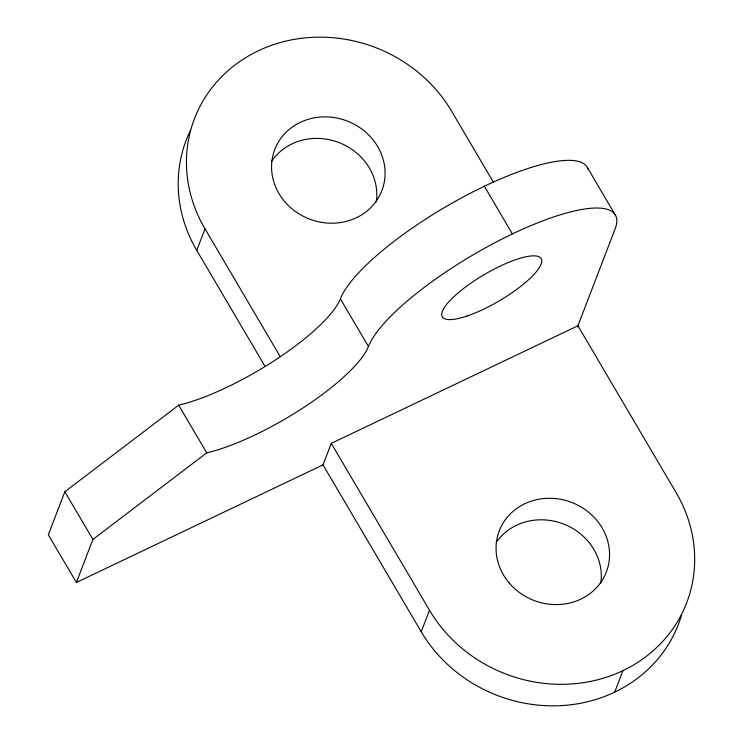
<?xml version="1.0" encoding="UTF-8"?>
<svg xmlns="http://www.w3.org/2000/svg" width="743" height="743" viewBox="0 0 743 743"><rect width="100%" height="100%" fill="white"/><g stroke="black" fill="none" stroke-linecap="round" stroke-linejoin="round"><path stroke-width="1.11" d="M588.177 169.348A143.371 37.809 -30.5 0 0 468.09 194.397A143.371 37.809 -30.5 0 0 340.387 298.853A112.992 29.794 -30.5 0 1 276.21 359.436A112.992 29.794 -30.5 0 1 178.673 405.167L64.836 491.755L48.314 534.793L76.38 582.466L323.539 464.635M264.963 366.253L196.746 250.354L205.003 228.835A143.371 131.279 21 0 1 258.174 50.858A143.371 131.279 21 0 1 451.642 111.255L493.398 182.193M76.38 582.466L92.903 539.427L206.74 452.84A112.992 29.794 -30.5 0 0 304.277 407.108A112.992 29.794 -30.5 0 0 368.454 346.526A143.371 37.809 -30.5 0 1 512.419 233.934A143.371 37.809 -30.5 0 1 615.093 228.946L577.506 326.864M614.702 692.142L622.959 670.623A143.371 131.279 21 0 0 676.13 492.646L577.915 325.787L331.276 443.367L323.019 464.886L421.225 631.745A143.371 131.279 21 0 0 562.172 705.562A143.371 131.279 21 0 0 681.359 615.659M421.225 631.745L429.491 610.226L331.276 443.367M587.537 167.816L615.594 215.489M484.362 186.261L512.419 233.934M340.387 298.853L368.454 346.526M205.003 228.835L280.278 356.724M178.673 405.167L206.74 452.84M64.836 491.755L92.903 539.427M196.746 250.354A143.371 131.279 21 0 1 190.728 129.895M271.734 161.082A57.35 52.512 21 0 1 339.235 142.675A57.35 52.512 21 0 1 376.283 201.938M496.222 542.474A57.35 52.512 21 0 1 563.714 524.066A57.35 52.512 21 0 1 600.762 583.329M622.959 670.623A143.371 131.279 21 0 1 429.491 610.226M284.615 201.483A57.35 52.512 21 0 0 381.531 191.453A57.35 52.512 21 0 0 318.821 117.199A57.35 52.512 21 0 0 284.615 201.483M509.104 582.874A57.35 52.512 21 0 0 606.009 572.844A57.35 52.512 21 0 0 543.309 498.59A57.35 52.512 21 0 0 509.104 582.874M467.133 315.998A57.35 15.12 -30.5 0 0 541.786 260.839A57.35 15.12 -30.5 0 0 466.39 286.361A57.35 15.12 -30.5 0 0 467.133 315.998"/></g></svg>
